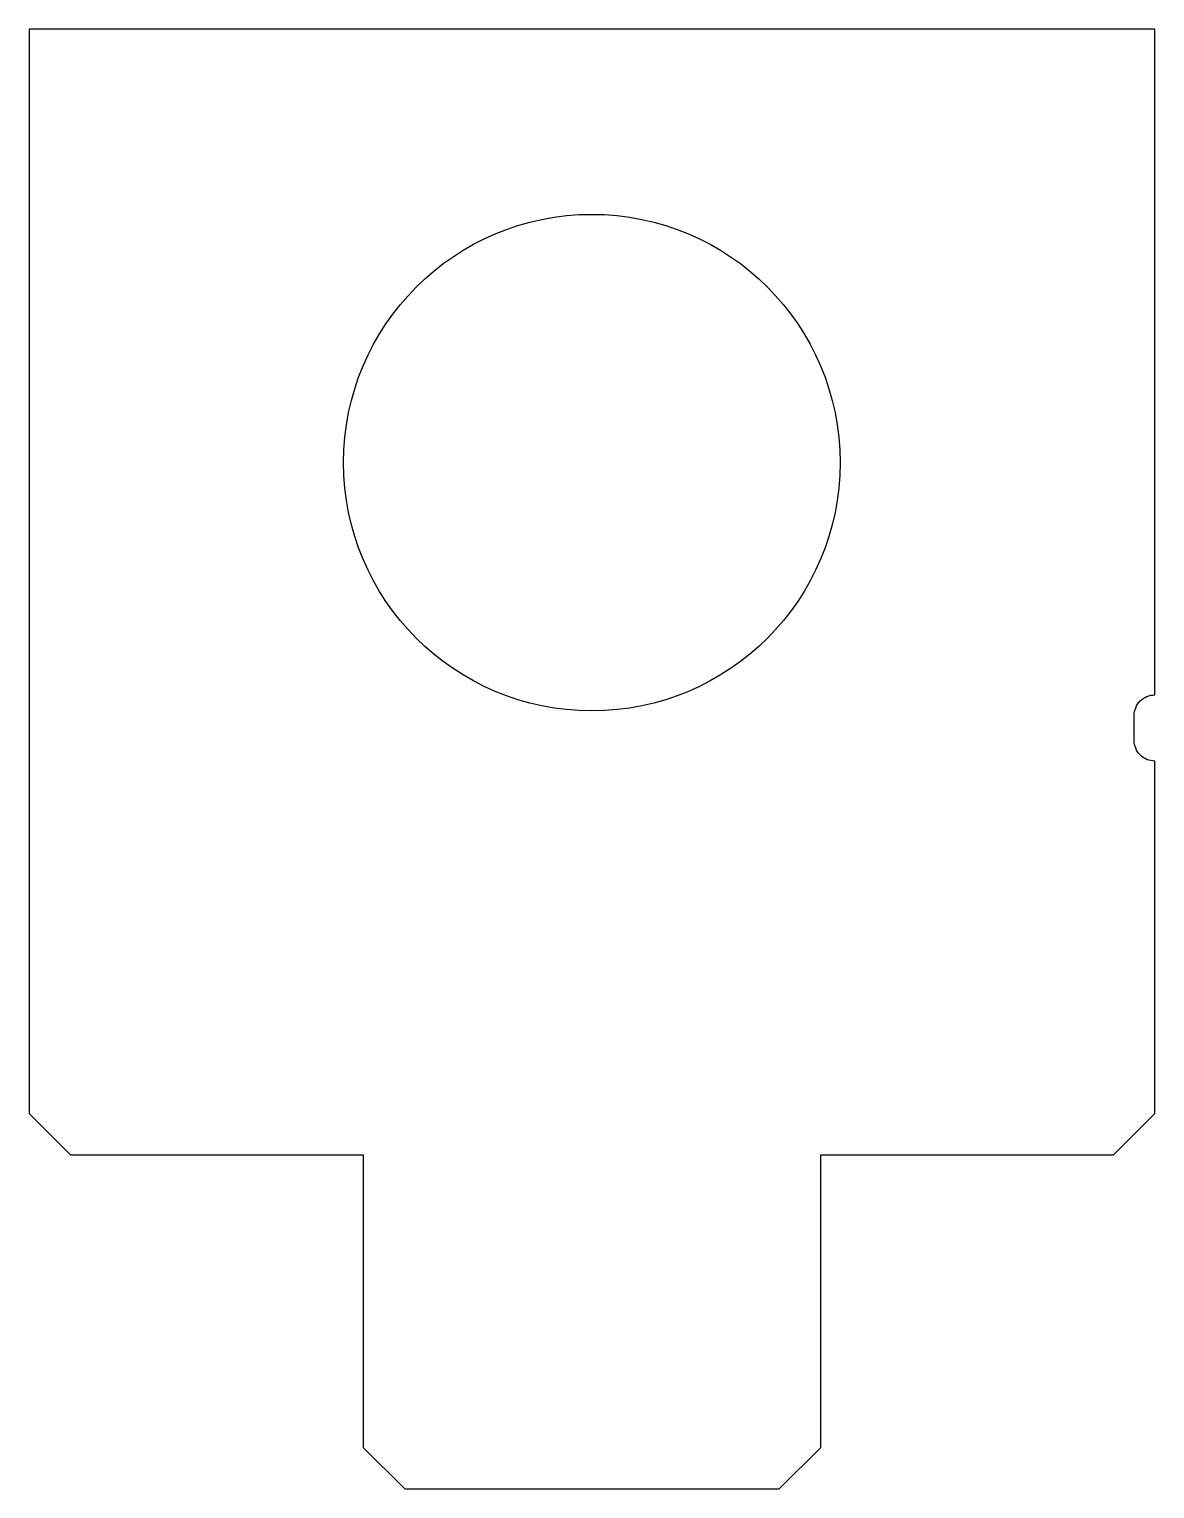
# Model space of a CAD drawing. Header units: millimetres. Extents: x 0 to 136, y -230 to -54.
import ezdxf

# ---------------------------------------------------------------- set-up
doc = ezdxf.new("R2010")
doc.units = ezdxf.units.MM

msp = doc.modelspace()

# ---------------------------------------------------------------- linework, layer by layer
msp.add_lwpolyline([(133.5, -136.72, -0.414214), (136, -134.22), (136, -53.78), (0, -53.78), (0, -184.78), (5, -189.78), (40.37, -189.78), (40.37, -225.15), (45.37, -230.15), (90.63, -230.15), (95.63, -225.15), (95.63, -189.78), (131, -189.78), (136, -184.78), (136, -142.21, -0.414214), (133.5, -139.71)], format="xyb", close=True)
msp.add_circle((67.98, -106.15), 30)

doc.saveas('drawing.dxf')
